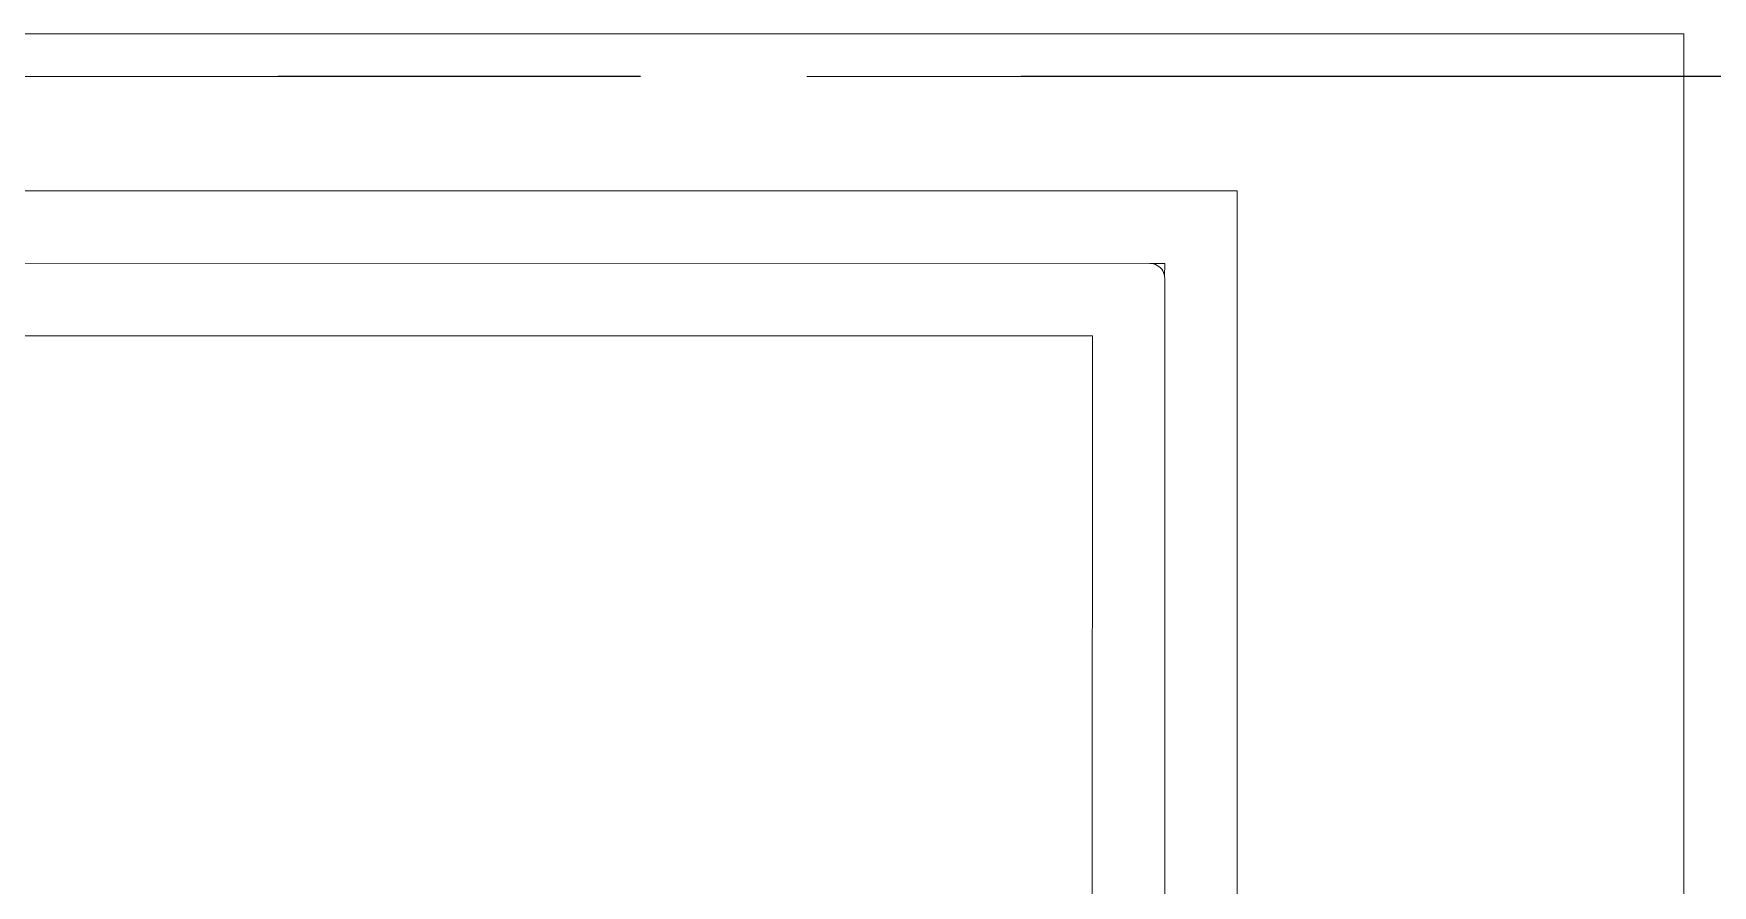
# Model space of a CAD drawing. Header units: metres. Extents: x 294 to 1101, y -498 to -355.
# Drawn here: x 502.6571 to 503.1205, y -380.8342 to -380.5992 of the extents above; entities that cross this region are included whole.
import ezdxf

# ---------------------------------------------------------------- set-up
doc = ezdxf.new("R2010")
doc.units = ezdxf.units.M
doc.linetypes.add('ACAD_ISO10W100', pattern=[18, 12, -3, 0, -3])
doc.linetypes.add('DASHDOT2', pattern=[0.5, 0.25, -0.125, 0, -0.125])
doc.layers.add('001-axis', color=1, linetype='Continuous')
for name, color, linetype, lineweight in [('axe', 12, 'DASHDOT2', 9), ('fur', 251, 'Continuous', 9), ('wall', 7, 'Continuous', 25)]:
    doc.layers.add(name, color=color, linetype=linetype, lineweight=lineweight)

# ---------------------------------------------------------------- blocks, each defined once
blk = doc.blocks.new('dfsdsf')
at = {"layer": 'fur'}
for p, q in [((144.30759, 54.83923), (145.20759, 54.83933)), ((144.30764, 54.36923), (144.30759, 54.83923)), ((145.08428, 54.79601), (144.4309, 54.79594)), ((144.4309, 54.79594), (144.43094, 54.41255)), ((144.4509, 54.77594), (144.45094, 54.77233)), ((144.45451, 54.7759), (144.4509, 54.77594)), ((144.4509, 54.77179), (144.45094, 54.77233)), ((144.45094, 54.77233), (144.45104, 54.77287)), ((144.45104, 54.77287), (144.45122, 54.77338)), ((144.45122, 54.77338), (144.45146, 54.77387)), ((144.45146, 54.77387), (144.45176, 54.77432)), ((144.45176, 54.77432), (144.45212, 54.77473)), ((144.45212, 54.77473), (144.45252, 54.77508)), ((144.45252, 54.77508), (144.45297, 54.77538)), ((144.45297, 54.77538), (144.45346, 54.77562)), ((144.45346, 54.77562), (144.45397, 54.7758)), ((144.45397, 54.7758), (144.45451, 54.7759)), ((144.45451, 54.7759), (144.45505, 54.77594)), ((145.05973, 54.77601), (144.45505, 54.77594)), ((144.4509, 54.77179), (144.45094, 54.43918)), ((145.04429, 54.75601), (144.4709, 54.75594)), ((144.4709, 54.75594), (144.47094, 54.45256))]:
    blk.add_line(p, q, dxfattribs=at)
blk = doc.blocks.new('AX-LINE')
at = {"layer": '001-axis', "color": 251, "linetype": 'ACAD_ISO10W100', "ltscale": 0.035}
blk.add_line((15.84461, -6.27248), (-1.8009, -6.27248), dxfattribs=at)
blk = doc.blocks.new('fdssdfsfd')
at = {"color": 6}
blk.add_blockref('AX-LINE', (408.7305, -376.75832), dxfattribs=at)

msp = doc.modelspace()

# ---------------------------------------------------------------- linework, layer by layer
at = {"layer": 'axe'}
msp.add_line((517.52057, -380.61102), (495.30404, -380.61102), dxfattribs=at)

# ---------------------------------------------------------------- block references
at = {"xscale": -1}
msp.add_blockref('dfsdsf', (647.42027, -435.4385), dxfattribs=at)
at = {"layer": 'wall'}
msp.add_blockref('fdssdfsfd', (88.99452, 2.41979), dxfattribs=at)

doc.saveas('drawing.dxf')
